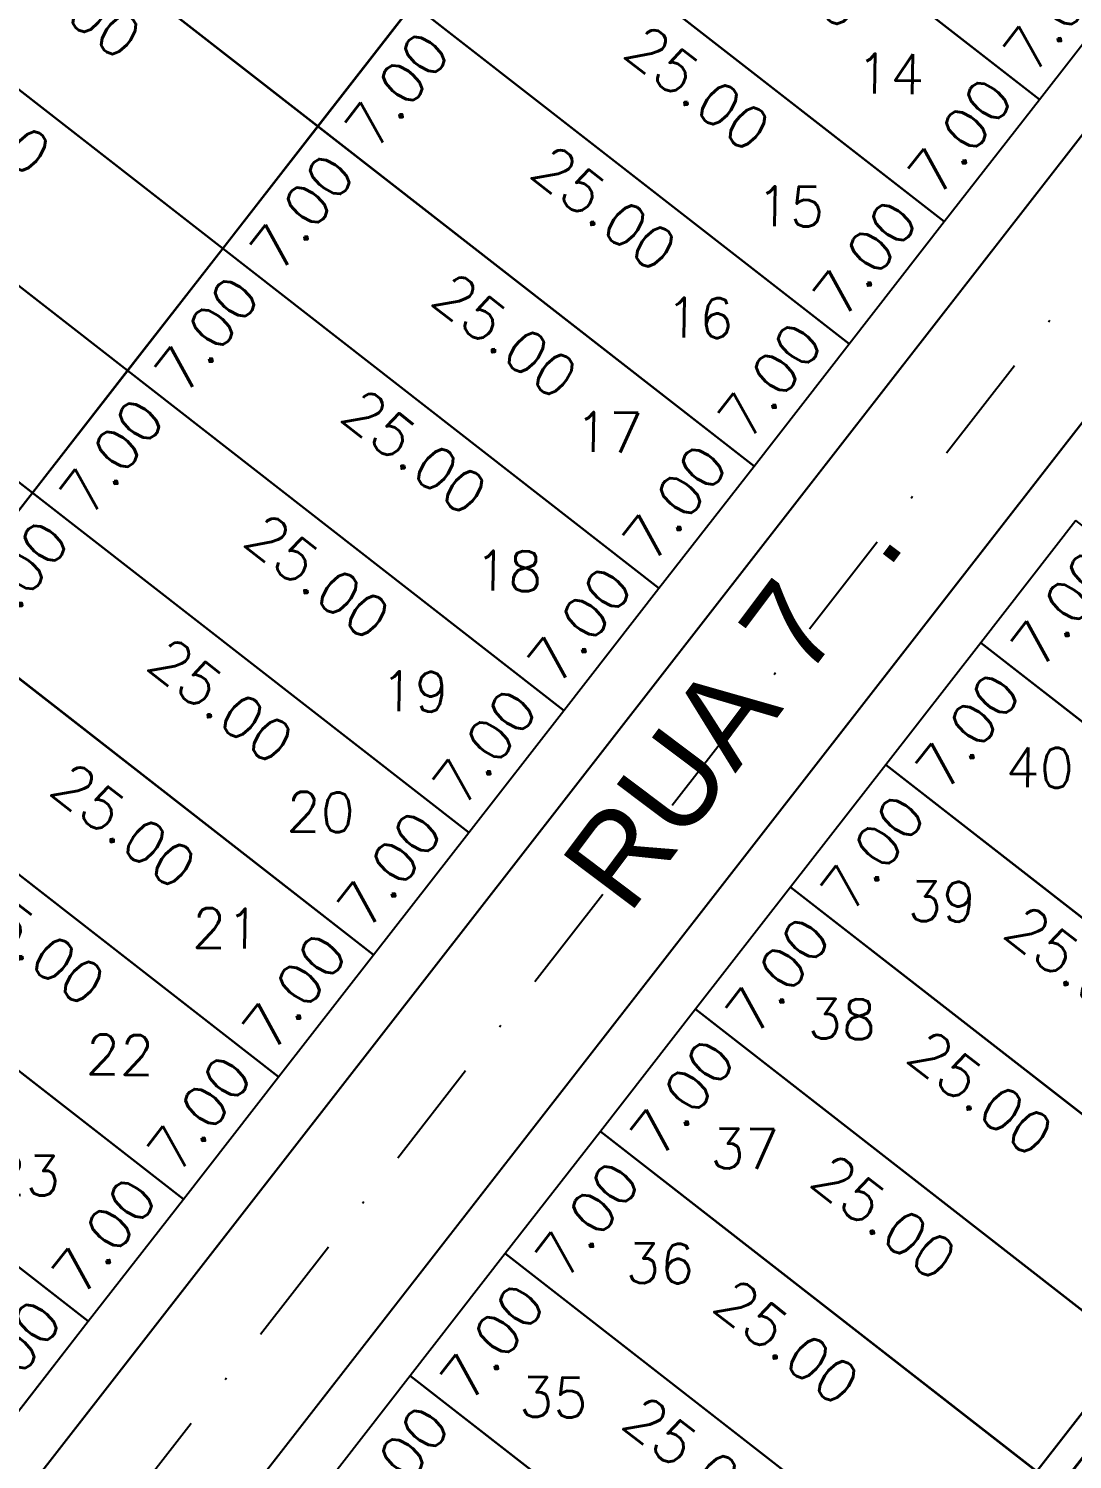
# Model space of a CAD drawing. Header units: millimetres. Extents: x -4430026 to 4783824, y 584 to 9593110.
# Drawn here: x 2604.3 to 2651.5, y 799.2 to 863.8 of the extents above; entities that cross this region are included whole.
import ezdxf
from ezdxf.enums import TextEntityAlignment as Align

# ---------------------------------------------------------------- set-up
doc = ezdxf.new("R2010")
doc.units = ezdxf.units.MM
doc.linetypes.add('CONTINUO', pattern=[0])
doc.linetypes.add('DASHDOT', pattern=[1, 0.5, -0.25, 0, -0.25])
for name, color, linetype in [('Calçada', 1, 'Continuous'), ('Cota', 8, 'Continuous'), ('EIXO DAS VIAS', 252, 'DASHDOT'), ('Lotes', 2, 'Continuous'), ('Nomes de Ruas', 3, 'Continuous'), ('Numero de lotes', 5, 'Continuous')]:
    doc.layers.add(name, color=color, linetype=linetype)
doc.styles.add('arcad1', font='romans.shx')
doc.styles.add('ARIAL', font='arial.ttf', dxfattribs={"height": 0.25})
doc.styles.add('ROMANS', font='romans.shx')
doc.dimstyles.new('BOLA100', dxfattribs={"dimscale": 0, "dimtxt": 1.9, "dimasz": 0.18, "dimexe": 0.18, "dimexo": 0.063, "dimgap": 0, "dimtad": 1, "dimzin": 4, "dimdsep": 46, "dimtxsty": 'ROMANS', "dimcen": 0.09, "dimse1": 1, "dimse2": 1, "dimsd1": 1, "dimsd2": 1, "dimclrt": 256, "dimaunit": 1, "dimadec": 4, "dimazin": 0, "dimtfac": 1.2, "dimtix": 1, "dimtmove": 2, "dimatfit": 3, "dimfxl": 1, "dimtvp": 2, "dimtolj": 1, "dimtzin": 4, "dimarcsym": 0})

# ---------------------------------------------------------------- blocks, each defined once
blk = doc.blocks.new('*D578')
at = {"layer": 'DEFPOINTS', "color": 0}
for p in [(2621.516, 802.934), (2623.829, 801.133), (2617.215, 797.411)]:
    blk.add_point(p, dxfattribs=at)
at = {"layer": 'Cota', "insert": (2620.929, 798.955), "char_height": 1.9, "attachment_point": 5, "rotation": 52.09358, "style": 'ROMANS'}
blk.add_mtext('\\A1;7.00', dxfattribs=at)
blk = doc.blocks.new('*D579')
at = {"layer": 'DEFPOINTS', "color": 0}
for p in [(2625.816, 808.457), (2628.13, 806.656), (2621.516, 802.934)]:
    blk.add_point(p, dxfattribs=at)
at = {"layer": 'Cota', "insert": (2625.23, 804.478), "char_height": 1.9, "attachment_point": 5, "rotation": 52.09358, "style": 'ROMANS'}
blk.add_mtext('\\A1;7.00', dxfattribs=at)
blk = doc.blocks.new('*D580')
at = {"layer": 'DEFPOINTS', "color": 0}
for p in [(2630.117, 813.98), (2632.43, 812.179), (2625.816, 808.457)]:
    blk.add_point(p, dxfattribs=at)
at = {"layer": 'Cota', "insert": (2629.531, 810.001), "char_height": 1.9, "attachment_point": 5, "rotation": 52.09358, "style": 'ROMANS'}
blk.add_mtext('\\A1;7.00', dxfattribs=at)
blk = doc.blocks.new('*D581')
at = {"layer": 'DEFPOINTS', "color": 0}
for p in [(2634.418, 819.503), (2636.731, 817.702), (2630.117, 813.98)]:
    blk.add_point(p, dxfattribs=at)
at = {"layer": 'Cota', "insert": (2633.831, 815.524), "char_height": 1.9, "attachment_point": 5, "rotation": 52.09358, "style": 'ROMANS'}
blk.add_mtext('\\A1;7.00', dxfattribs=at)
blk = doc.blocks.new('*D582')
at = {"layer": 'DEFPOINTS', "color": 0}
for p in [(2638.718, 825.026), (2641.032, 823.225), (2634.418, 819.503)]:
    blk.add_point(p, dxfattribs=at)
at = {"layer": 'Cota', "insert": (2638.132, 821.047), "char_height": 1.9, "attachment_point": 5, "rotation": 52.09358, "style": 'ROMANS'}
blk.add_mtext('\\A1;7.00', dxfattribs=at)
blk = doc.blocks.new('*D583')
at = {"layer": 'DEFPOINTS', "color": 0}
for p in [(2643.019, 830.549), (2645.332, 828.748), (2638.718, 825.026)]:
    blk.add_point(p, dxfattribs=at)
at = {"layer": 'Cota', "insert": (2642.432, 826.57), "char_height": 1.9, "attachment_point": 5, "rotation": 52.09358, "style": 'ROMANS'}
blk.add_mtext('\\A1;7.00', dxfattribs=at)
blk = doc.blocks.new('*D584')
at = {"layer": 'DEFPOINTS', "color": 0}
for p in [(2647.319, 836.072), (2649.633, 834.271), (2643.019, 830.549)]:
    blk.add_point(p, dxfattribs=at)
at = {"layer": 'Cota', "insert": (2646.733, 832.093), "char_height": 1.9, "attachment_point": 5, "rotation": 52.09358, "style": 'ROMANS'}
blk.add_mtext('\\A1;7.00', dxfattribs=at)
blk = doc.blocks.new('*D585')
at = {"layer": 'DEFPOINTS', "color": 0}
for p in [(2651.62, 841.596), (2653.933, 839.794), (2647.319, 836.072)]:
    blk.add_point(p, dxfattribs=at)
at = {"layer": 'Cota', "insert": (2651.034, 837.616), "char_height": 1.9, "attachment_point": 5, "rotation": 52.09358, "style": 'ROMANS'}
blk.add_mtext('\\A1;7.00', dxfattribs=at)
blk = doc.blocks.new('*D602')
at = {"layer": 'DEFPOINTS', "color": 0}
for p in [(2654.143, 804.144), (2656.64, 802.199), (2649.842, 798.621)]:
    blk.add_point(p, dxfattribs=at)
at = {"layer": 'Cota', "insert": (2653.74, 800.021), "char_height": 1.9, "attachment_point": 5, "rotation": 52.09358, "style": 'ROMANS'}
blk.add_mtext('\\A1;7.00', dxfattribs=at)
blk = doc.blocks.new('*D883')
at = {"layer": 'DEFPOINTS', "color": 0}
for p in [(2604.435, 842.849), (2606.62, 841.148), (2600.134, 837.326)]:
    blk.add_point(p, dxfattribs=at)
at = {"layer": 'Cota', "insert": (2603.72, 838.97), "char_height": 1.9, "attachment_point": 5, "rotation": 52.09358, "style": 'ROMANS'}
blk.add_mtext('\\A1;7.00', dxfattribs=at)
blk = doc.blocks.new('*D884')
at = {"layer": 'DEFPOINTS', "color": 0}
for p in [(2608.736, 848.372), (2610.921, 846.671), (2604.435, 842.849)]:
    blk.add_point(p, dxfattribs=at)
at = {"layer": 'Cota', "insert": (2608.021, 844.493), "char_height": 1.9, "attachment_point": 5, "rotation": 52.09358, "style": 'ROMANS'}
blk.add_mtext('\\A1;7.00', dxfattribs=at)
blk = doc.blocks.new('*D885')
at = {"layer": 'DEFPOINTS', "color": 0}
for p in [(2613.036, 853.896), (2615.221, 852.194), (2608.736, 848.372)]:
    blk.add_point(p, dxfattribs=at)
at = {"layer": 'Cota', "insert": (2612.321, 850.016), "char_height": 1.9, "attachment_point": 5, "rotation": 52.09358, "style": 'ROMANS'}
blk.add_mtext('\\A1;7.00', dxfattribs=at)
blk = doc.blocks.new('*D886')
at = {"layer": 'DEFPOINTS', "color": 0}
for p in [(2617.337, 859.419), (2619.522, 857.717), (2613.036, 853.896)]:
    blk.add_point(p, dxfattribs=at)
at = {"layer": 'Cota', "insert": (2616.622, 855.539), "char_height": 1.9, "attachment_point": 5, "rotation": 52.09358, "style": 'ROMANS'}
blk.add_mtext('\\A1;7.00', dxfattribs=at)
blk = doc.blocks.new('*D887')
at = {"layer": 'DEFPOINTS', "color": 0}
for p in [(2621.638, 864.942), (2623.823, 863.24), (2617.337, 859.419)]:
    blk.add_point(p, dxfattribs=at)
at = {"layer": 'Cota', "insert": (2620.923, 861.062), "char_height": 1.9, "attachment_point": 5, "rotation": 52.09358, "style": 'ROMANS'}
blk.add_mtext('\\A1;7.00', dxfattribs=at)
blk = doc.blocks.new('*D900')
at = {"layer": 'DEFPOINTS', "color": 0}
for p in [(2606.283, 805.923), (2606.958, 805.398), (2602.657, 799.874)]:
    blk.add_point(p, dxfattribs=at)
at = {"layer": 'Cota', "insert": (2603.383, 803.746), "char_height": 1.9, "attachment_point": 5, "rotation": 52.09358, "style": 'ROMANS'}
blk.add_mtext('\\A1;7.00', dxfattribs=at)
blk = doc.blocks.new('*D901')
at = {"layer": 'DEFPOINTS', "color": 0}
for p in [(2610.583, 811.447), (2611.259, 810.921), (2606.958, 805.398)]:
    blk.add_point(p, dxfattribs=at)
at = {"layer": 'Cota', "insert": (2607.683, 809.269), "char_height": 1.9, "attachment_point": 5, "rotation": 52.09358, "style": 'ROMANS'}
blk.add_mtext('\\A1;7.00', dxfattribs=at)
blk = doc.blocks.new('*D902')
at = {"layer": 'DEFPOINTS', "color": 0}
for p in [(2614.884, 816.97), (2615.559, 816.444), (2611.259, 810.921)]:
    blk.add_point(p, dxfattribs=at)
at = {"layer": 'Cota', "insert": (2611.984, 814.792), "char_height": 1.9, "attachment_point": 5, "rotation": 52.09358, "style": 'ROMANS'}
blk.add_mtext('\\A1;7.00', dxfattribs=at)
blk = doc.blocks.new('*D903')
at = {"layer": 'DEFPOINTS', "color": 0}
for p in [(2619.184, 822.493), (2619.86, 821.967), (2615.559, 816.444)]:
    blk.add_point(p, dxfattribs=at)
at = {"layer": 'Cota', "insert": (2616.285, 820.315), "char_height": 1.9, "attachment_point": 5, "rotation": 52.09358, "style": 'ROMANS'}
blk.add_mtext('\\A1;7.00', dxfattribs=at)
blk = doc.blocks.new('*D904')
at = {"layer": 'DEFPOINTS', "color": 0}
for p in [(2623.485, 828.016), (2624.16, 827.49), (2619.86, 821.967)]:
    blk.add_point(p, dxfattribs=at)
at = {"layer": 'Cota', "insert": (2620.585, 825.838), "char_height": 1.9, "attachment_point": 5, "rotation": 52.09358, "style": 'ROMANS'}
blk.add_mtext('\\A1;7.00', dxfattribs=at)
blk = doc.blocks.new('*D905')
at = {"layer": 'DEFPOINTS', "color": 0}
for p in [(2627.786, 833.539), (2628.461, 833.013), (2624.16, 827.49)]:
    blk.add_point(p, dxfattribs=at)
at = {"layer": 'Cota', "insert": (2624.886, 831.361), "char_height": 1.9, "attachment_point": 5, "rotation": 52.09358, "style": 'ROMANS'}
blk.add_mtext('\\A1;7.00', dxfattribs=at)
blk = doc.blocks.new('*D906')
at = {"layer": 'DEFPOINTS', "color": 0}
for p in [(2632.086, 839.062), (2632.762, 838.536), (2628.461, 833.013)]:
    blk.add_point(p, dxfattribs=at)
at = {"layer": 'Cota', "insert": (2629.186, 836.884), "char_height": 1.9, "attachment_point": 5, "rotation": 52.09358, "style": 'ROMANS'}
blk.add_mtext('\\A1;7.00', dxfattribs=at)
blk = doc.blocks.new('*D907')
at = {"layer": 'DEFPOINTS', "color": 0}
for p in [(2636.387, 844.585), (2637.062, 844.059), (2632.762, 838.536)]:
    blk.add_point(p, dxfattribs=at)
at = {"layer": 'Cota', "insert": (2633.487, 842.407), "char_height": 1.9, "attachment_point": 5, "rotation": 52.09358, "style": 'ROMANS'}
blk.add_mtext('\\A1;7.00', dxfattribs=at)
blk = doc.blocks.new('*D908')
at = {"layer": 'DEFPOINTS', "color": 0}
for p in [(2640.688, 850.108), (2641.363, 849.582), (2637.062, 844.059)]:
    blk.add_point(p, dxfattribs=at)
at = {"layer": 'Cota', "insert": (2637.788, 847.93), "char_height": 1.9, "attachment_point": 5, "rotation": 52.09358, "style": 'ROMANS'}
blk.add_mtext('\\A1;7.00', dxfattribs=at)
blk = doc.blocks.new('*D909')
at = {"layer": 'DEFPOINTS', "color": 0}
for p in [(2644.988, 855.631), (2645.664, 855.106), (2641.363, 849.582)]:
    blk.add_point(p, dxfattribs=at)
at = {"layer": 'Cota', "insert": (2642.088, 853.454), "char_height": 1.9, "attachment_point": 5, "rotation": 52.09358, "style": 'ROMANS'}
blk.add_mtext('\\A1;7.00', dxfattribs=at)
blk = doc.blocks.new('*D910')
at = {"layer": 'DEFPOINTS', "color": 0}
for p in [(2649.289, 861.155), (2649.964, 860.629), (2645.664, 855.106)]:
    blk.add_point(p, dxfattribs=at)
at = {"layer": 'Cota', "insert": (2646.389, 858.977), "char_height": 1.9, "attachment_point": 5, "rotation": 52.09358, "style": 'ROMANS'}
blk.add_mtext('\\A1;7.00', dxfattribs=at)
blk = doc.blocks.new('*D911')
at = {"layer": 'DEFPOINTS', "color": 0}
for p in [(2653.589, 866.678), (2654.265, 866.152), (2649.964, 860.629)]:
    blk.add_point(p, dxfattribs=at)
at = {"layer": 'Cota', "insert": (2650.69, 864.5), "char_height": 1.9, "attachment_point": 5, "rotation": 52.09358, "style": 'ROMANS'}
blk.add_mtext('\\A1;7.00', dxfattribs=at)
blk = doc.blocks.new('*D3738')
at = {"layer": 'DEFPOINTS', "color": 0}
for p in [(2587.233, 820.757), (2606.958, 805.398), (2604.935, 802.799)]:
    blk.add_point(p, dxfattribs=at)
at = {"layer": 'Cota', "insert": (2595.656, 811.228), "char_height": 1.9, "attachment_point": 5, "rotation": 322.09358, "style": 'ROMANS'}
blk.add_mtext('\\A1;25.00', dxfattribs=at)
blk = doc.blocks.new('*D3744')
at = {"layer": 'DEFPOINTS', "color": 0}
for p in [(2591.533, 826.28), (2611.259, 810.921), (2609.604, 808.796)]:
    blk.add_point(p, dxfattribs=at)
at = {"layer": 'Cota', "insert": (2600.325, 817.225), "char_height": 1.9, "attachment_point": 5, "rotation": 322.09358, "style": 'ROMANS'}
blk.add_mtext('\\A1;25.00', dxfattribs=at)
blk = doc.blocks.new('*D3745')
at = {"layer": 'DEFPOINTS', "color": 0}
for p in [(2621.516, 802.934), (2641.241, 787.575), (2639.587, 785.45)]:
    blk.add_point(p, dxfattribs=at)
at = {"layer": 'Cota', "insert": (2630.308, 793.879), "char_height": 1.9, "attachment_point": 5, "rotation": 322.09358, "style": 'ROMANS'}
blk.add_mtext('\\A1;25.00', dxfattribs=at)
blk = doc.blocks.new('*D3750')
at = {"layer": 'DEFPOINTS', "color": 0}
for p in [(2595.834, 831.803), (2615.559, 816.444), (2613.724, 814.087)]:
    blk.add_point(p, dxfattribs=at)
at = {"layer": 'Cota', "insert": (2604.445, 822.517), "char_height": 1.9, "attachment_point": 5, "rotation": 322.09358, "style": 'ROMANS'}
blk.add_mtext('\\A1;25.00', dxfattribs=at)
blk = doc.blocks.new('*D3751')
at = {"layer": 'DEFPOINTS', "color": 0}
for p in [(2625.816, 808.457), (2645.542, 793.098), (2643.707, 790.741)]:
    blk.add_point(p, dxfattribs=at)
at = {"layer": 'Cota', "insert": (2634.428, 799.171), "char_height": 1.9, "attachment_point": 5, "rotation": 322.09358, "style": 'ROMANS'}
blk.add_mtext('\\A1;25.00', dxfattribs=at)
blk = doc.blocks.new('*D3756')
at = {"layer": 'DEFPOINTS', "color": 0}
for p in [(2600.134, 837.326), (2619.86, 821.967), (2617.845, 819.379)]:
    blk.add_point(p, dxfattribs=at)
at = {"layer": 'Cota', "insert": (2608.566, 827.808), "char_height": 1.9, "attachment_point": 5, "rotation": 322.09358, "style": 'ROMANS'}
blk.add_mtext('\\A1;25.00', dxfattribs=at)
blk = doc.blocks.new('*D3757')
at = {"layer": 'DEFPOINTS', "color": 0}
for p in [(2630.117, 813.98), (2649.842, 798.621), (2647.827, 796.033)]:
    blk.add_point(p, dxfattribs=at)
at = {"layer": 'Cota', "insert": (2638.548, 804.462), "char_height": 1.9, "attachment_point": 5, "rotation": 322.09358, "style": 'ROMANS'}
blk.add_mtext('\\A1;25.00', dxfattribs=at)
blk = doc.blocks.new('*D3761')
at = {"layer": 'DEFPOINTS', "color": 0}
for p in [(2584.71, 858.209), (2604.435, 842.849), (2602.514, 840.382)]:
    blk.add_point(p, dxfattribs=at)
at = {"layer": 'Cota', "insert": (2593.235, 848.812), "char_height": 1.9, "attachment_point": 5, "rotation": 322.09358, "style": 'ROMANS'}
blk.add_mtext('\\A1;25.00', dxfattribs=at)
blk = doc.blocks.new('*D3762')
at = {"layer": 'DEFPOINTS', "color": 0}
for p in [(2604.435, 842.849), (2624.16, 827.49), (2622.239, 825.023)]:
    blk.add_point(p, dxfattribs=at)
at = {"layer": 'Cota', "insert": (2612.96, 833.452), "char_height": 1.9, "attachment_point": 5, "rotation": 322.09358, "style": 'ROMANS'}
blk.add_mtext('\\A1;25.00', dxfattribs=at)
blk = doc.blocks.new('*D3763')
at = {"layer": 'DEFPOINTS', "color": 0}
for p in [(2634.418, 819.503), (2654.143, 804.144), (2652.222, 801.677)]:
    blk.add_point(p, dxfattribs=at)
at = {"layer": 'Cota', "insert": (2642.943, 810.106), "char_height": 1.9, "attachment_point": 5, "rotation": 322.09358, "style": 'ROMANS'}
blk.add_mtext('\\A1;25.00', dxfattribs=at)
blk = doc.blocks.new('*D3770')
at = {"layer": 'DEFPOINTS', "color": 0}
for p in [(2589.01, 863.732), (2608.736, 848.372), (2606.882, 845.992)]:
    blk.add_point(p, dxfattribs=at)
at = {"layer": 'Cota', "insert": (2597.603, 854.421), "char_height": 1.9, "attachment_point": 5, "rotation": 322.09358, "style": 'ROMANS'}
blk.add_mtext('\\A1;25.00', dxfattribs=at)
blk = doc.blocks.new('*D3771')
at = {"layer": 'DEFPOINTS', "color": 0}
for p in [(2608.736, 848.372), (2628.461, 833.013), (2626.607, 830.633)]:
    blk.add_point(p, dxfattribs=at)
at = {"layer": 'Cota', "insert": (2617.328, 839.062), "char_height": 1.9, "attachment_point": 5, "rotation": 322.09358, "style": 'ROMANS'}
blk.add_mtext('\\A1;25.00', dxfattribs=at)
blk = doc.blocks.new('*D3772')
at = {"layer": 'DEFPOINTS', "color": 0}
for p in [(2638.718, 825.026), (2658.444, 809.667), (2656.59, 807.286)]:
    blk.add_point(p, dxfattribs=at)
at = {"layer": 'Cota', "insert": (2647.311, 815.716), "char_height": 1.9, "attachment_point": 5, "rotation": 322.09358, "style": 'ROMANS'}
blk.add_mtext('\\A1;25.00', dxfattribs=at)
blk = doc.blocks.new('*D3777')
at = {"layer": 'DEFPOINTS', "color": 0}
for p in [(2593.311, 869.255), (2613.036, 853.896), (2611.268, 851.624)]:
    blk.add_point(p, dxfattribs=at)
at = {"layer": 'Cota', "insert": (2601.989, 860.054), "char_height": 1.9, "attachment_point": 5, "rotation": 322.09358, "style": 'ROMANS'}
blk.add_mtext('\\A1;25.00', dxfattribs=at)
blk = doc.blocks.new('*D3778')
at = {"layer": 'DEFPOINTS', "color": 0}
for p in [(2613.036, 853.896), (2632.762, 838.536), (2630.993, 836.265)]:
    blk.add_point(p, dxfattribs=at)
at = {"layer": 'Cota', "insert": (2621.714, 844.694), "char_height": 1.9, "attachment_point": 5, "rotation": 322.09358, "style": 'ROMANS'}
blk.add_mtext('\\A1;25.00', dxfattribs=at)
blk = doc.blocks.new('*D3779')
at = {"layer": 'DEFPOINTS', "color": 0}
for p in [(2643.019, 830.549), (2662.744, 815.19), (2660.976, 812.919)]:
    blk.add_point(p, dxfattribs=at)
at = {"layer": 'Cota', "insert": (2651.697, 821.348), "char_height": 1.9, "attachment_point": 5, "rotation": 322.09358, "style": 'ROMANS'}
blk.add_mtext('\\A1;25.00', dxfattribs=at)
blk = doc.blocks.new('*D3787')
at = {"layer": 'DEFPOINTS', "color": 0}
for p in [(2597.612, 874.778), (2617.337, 859.419), (2615.361, 856.881)]:
    blk.add_point(p, dxfattribs=at)
at = {"layer": 'Cota', "insert": (2606.082, 865.311), "char_height": 1.9, "attachment_point": 5, "rotation": 322.09358, "style": 'ROMANS'}
blk.add_mtext('\\A1;25.00', dxfattribs=at)
blk = doc.blocks.new('*D3788')
at = {"layer": 'DEFPOINTS', "color": 0}
for p in [(2617.337, 859.419), (2637.062, 844.059), (2635.087, 841.522)]:
    blk.add_point(p, dxfattribs=at)
at = {"layer": 'Cota', "insert": (2625.808, 849.951), "char_height": 1.9, "attachment_point": 5, "rotation": 322.09358, "style": 'ROMANS'}
blk.add_mtext('\\A1;25.00', dxfattribs=at)
blk = doc.blocks.new('*D3789')
at = {"layer": 'DEFPOINTS', "color": 0}
for p in [(2647.319, 836.072), (2667.045, 820.713), (2665.069, 818.176)]:
    blk.add_point(p, dxfattribs=at)
at = {"layer": 'Cota', "insert": (2655.79, 826.605), "char_height": 1.9, "attachment_point": 5, "rotation": 322.09358, "style": 'ROMANS'}
blk.add_mtext('\\A1;25.00', dxfattribs=at)
blk = doc.blocks.new('*D3795')
at = {"layer": 'DEFPOINTS', "color": 0}
for p in [(2601.912, 880.301), (2621.638, 864.942), (2619.845, 862.639)]:
    blk.add_point(p, dxfattribs=at)
at = {"layer": 'Cota', "insert": (2610.566, 871.068), "char_height": 1.9, "attachment_point": 5, "rotation": 322.09358, "style": 'ROMANS'}
blk.add_mtext('\\A1;25.00', dxfattribs=at)
blk = doc.blocks.new('*D3796')
at = {"layer": 'DEFPOINTS', "color": 0}
for p in [(2621.638, 864.942), (2641.363, 849.582), (2639.57, 847.28)]:
    blk.add_point(p, dxfattribs=at)
at = {"layer": 'Cota', "insert": (2630.291, 855.709), "char_height": 1.9, "attachment_point": 5, "rotation": 322.09358, "style": 'ROMANS'}
blk.add_mtext('\\A1;25.00', dxfattribs=at)
blk = doc.blocks.new('*D3817')
at = {"layer": 'DEFPOINTS', "color": 0}
for p in [(2625.938, 870.465), (2645.664, 855.106), (2643.794, 852.704)]:
    blk.add_point(p, dxfattribs=at)
at = {"layer": 'Cota', "insert": (2634.515, 861.134), "char_height": 1.9, "attachment_point": 5, "rotation": 322.09358, "style": 'ROMANS'}
blk.add_mtext('\\A1;25.00', dxfattribs=at)
blk = doc.blocks.new('*D3825')
at = {"layer": 'DEFPOINTS', "color": 0}
for p in [(2630.239, 875.988), (2649.964, 860.629), (2648.108, 858.245)]:
    blk.add_point(p, dxfattribs=at)
at = {"layer": 'Cota', "insert": (2638.829, 866.674), "char_height": 1.9, "attachment_point": 5, "rotation": 322.09358, "style": 'ROMANS'}
blk.add_mtext('\\A1;25.00', dxfattribs=at)
blk = doc.blocks.new('*D3833')
at = {"layer": 'DEFPOINTS', "color": 0}
for p in [(2634.539, 881.511), (2654.265, 866.152), (2652.334, 863.672)]:
    blk.add_point(p, dxfattribs=at)
at = {"layer": 'Cota', "insert": (2643.055, 872.101), "char_height": 1.9, "attachment_point": 5, "rotation": 322.09358, "style": 'ROMANS'}
blk.add_mtext('\\A1;25.00', dxfattribs=at)

msp = doc.modelspace()

# ---------------------------------------------------------------- linework, layer by layer
at = {"layer": 'Calçada', "lineweight": -3}
for p, q in [((2565.018, 747.466), (2700.779, 921.819)), ((2565.018, 747.466), (2700.779, 921.819)), ((2707.091, 916.904), (2580.549, 754.392)), ((2707.091, 916.904), (2580.549, 754.392))]:
    msp.add_line(p, q, dxfattribs=at)
for points in [[(2699.732, 930.24), (2665.804, 956.658, 0.414214), (2657.384, 955.61), (2505.019, 759.934, 0.414214), (2506.067, 751.514), (2511.577, 747.224, 0.162331), (2515.155, 745.959), (2560.176, 745.153, 0.236013), (2565.018, 747.466), (2700.779, 921.819, 0.414214)], [(2699.732, 930.24), (2665.804, 956.658, 0.414214), (2657.384, 955.61), (2505.019, 759.934, 0.414214), (2506.067, 751.514), (2511.577, 747.224, 0.162331), (2515.155, 745.959), (2560.176, 745.153, 0.236013), (2565.018, 747.466), (2700.779, 921.819, 0.414214)], [(2750.487, 883.114, 0.414214), (2749.439, 891.534), (2715.512, 917.952, 0.414214), (2707.091, 916.904), (2580.549, 754.392, 0.618106), (2585.176, 744.706), (2638.926, 743.745, 0.236013), (2643.767, 746.058)], [(2750.487, 883.114, 0.414214), (2749.439, 891.534), (2715.512, 917.952, 0.414214), (2707.091, 916.904), (2580.549, 754.392, 0.618106), (2585.176, 744.706), (2638.926, 743.745, 0.236013), (2643.767, 746.058)]]:
    msp.add_lwpolyline(points, format="xyb", close=True, dxfattribs=at)
at = {"layer": 'EIXO DAS VIAS', "ltscale": 10}
msp.add_line((2565.103, 741.065, 103.708), (2710.079, 927.252, 103.708), dxfattribs=at)
at = {"layer": 'Lotes', "lineweight": -3}
for p, q in [((2530.72, 748.181), (2677.546, 936.742)), ((2609.47, 746.772), (2727.253, 898.037)), ((2649.964, 860.629), (2610.513, 891.347)), ((2645.664, 855.106), (2606.213, 885.824)), ((2641.363, 849.582), (2601.912, 880.301)), ((2637.062, 844.059), (2597.612, 874.778)), ((2632.762, 838.536), (2593.311, 869.255)), ((2628.461, 833.013), (2589.01, 863.732)), ((2624.16, 827.49), (2584.71, 858.209)), ((2619.86, 821.967), (2580.409, 852.686)), ((2615.559, 816.444), (2576.108, 847.162)), ((2611.259, 810.921), (2571.808, 841.639)), ((2606.958, 805.398), (2567.507, 836.116)), ((2686.77, 805.354), (2647.319, 836.072)), ((2682.47, 799.831), (2643.019, 830.549)), ((2678.169, 794.308), (2638.718, 825.026)), ((2673.868, 788.784), (2634.418, 819.503)), ((2669.568, 783.261), (2630.117, 813.98)), ((2665.267, 777.738), (2625.816, 808.457)), ((2660.967, 772.215), (2621.516, 802.934))]:
    msp.add_line(p, q, dxfattribs=at)
at = {"layer": 'Lotes', "linetype": 'CONTINUO', "lineweight": -3}
for p, q in [((2630.239, 875.988), (2649.964, 860.629)), ((2649.964, 860.629), (2630.239, 875.988)), ((2617.337, 859.419), (2597.612, 874.778)), ((2597.612, 874.778), (2617.337, 859.419)), ((2625.938, 870.465), (2645.664, 855.106)), ((2645.664, 855.106), (2625.938, 870.465)), ((2613.036, 853.896), (2593.311, 869.255)), ((2593.311, 869.255), (2613.036, 853.896)), ((2649.964, 860.629), (2654.265, 866.152)), ((2621.638, 864.942), (2617.337, 859.419)), ((2617.337, 859.419), (2621.638, 864.942)), ((2621.638, 864.942), (2641.363, 849.582)), ((2641.363, 849.582), (2621.638, 864.942)), ((2608.736, 848.372), (2589.01, 863.732)), ((2589.01, 863.732), (2608.736, 848.372)), ((2645.664, 855.106), (2649.964, 860.629)), ((2617.337, 859.419), (2613.036, 853.896)), ((2613.036, 853.896), (2617.337, 859.419)), ((2617.337, 859.419), (2637.062, 844.059)), ((2637.062, 844.059), (2617.337, 859.419)), ((2604.435, 842.849), (2584.71, 858.209)), ((2584.71, 858.209), (2604.435, 842.849)), ((2641.363, 849.582), (2645.664, 855.106)), ((2613.036, 853.896), (2608.736, 848.372)), ((2608.736, 848.372), (2613.036, 853.896)), ((2613.036, 853.896), (2632.762, 838.536)), ((2632.762, 838.536), (2613.036, 853.896)), ((2637.062, 844.059), (2641.363, 849.582)), ((2608.736, 848.372), (2604.435, 842.849)), ((2604.435, 842.849), (2608.736, 848.372)), ((2608.736, 848.372), (2628.461, 833.013)), ((2628.461, 833.013), (2608.736, 848.372)), ((2632.762, 838.536), (2637.062, 844.059)), ((2604.435, 842.849), (2600.134, 837.326)), ((2600.134, 837.326), (2604.435, 842.849)), ((2604.435, 842.849), (2624.16, 827.49)), ((2624.16, 827.49), (2604.435, 842.849)), ((2651.62, 841.596), (2647.319, 836.072)), ((2628.461, 833.013), (2632.762, 838.536)), ((2600.134, 837.326), (2619.86, 821.967)), ((2619.86, 821.967), (2600.134, 837.326)), ((2647.319, 836.072), (2643.019, 830.549)), ((2647.319, 836.072), (2667.045, 820.713)), ((2667.045, 820.713), (2647.319, 836.072)), ((2624.16, 827.49), (2628.461, 833.013)), ((2595.834, 831.803), (2615.559, 816.444)), ((2615.559, 816.444), (2595.834, 831.803)), ((2643.019, 830.549), (2638.718, 825.026)), ((2643.019, 830.549), (2662.744, 815.19)), ((2662.744, 815.19), (2643.019, 830.549)), ((2619.86, 821.967), (2624.16, 827.49)), ((2591.533, 826.28), (2611.259, 810.921)), ((2611.259, 810.921), (2591.533, 826.28)), ((2638.718, 825.026), (2634.418, 819.503)), ((2638.718, 825.026), (2658.444, 809.667)), ((2658.444, 809.667), (2638.718, 825.026)), ((2615.559, 816.444), (2619.86, 821.967)), ((2587.233, 820.757), (2606.958, 805.398)), ((2606.958, 805.398), (2587.233, 820.757)), ((2634.418, 819.503), (2630.117, 813.98)), ((2634.418, 819.503), (2654.143, 804.144)), ((2654.143, 804.144), (2634.418, 819.503)), ((2611.259, 810.921), (2615.559, 816.444)), ((2630.117, 813.98), (2625.816, 808.457)), ((2630.117, 813.98), (2649.842, 798.621)), ((2649.842, 798.621), (2630.117, 813.98)), ((2606.958, 805.398), (2611.259, 810.921)), ((2625.816, 808.457), (2621.516, 802.934)), ((2625.816, 808.457), (2645.542, 793.098)), ((2645.542, 793.098), (2625.816, 808.457)), ((2602.657, 799.874), (2606.958, 805.398)), ((2654.143, 804.144), (2649.842, 798.621)), ((2649.842, 798.621), (2654.143, 804.144)), ((2621.516, 802.934), (2617.215, 797.411)), ((2621.516, 802.934), (2641.241, 787.575)), ((2641.241, 787.575), (2621.516, 802.934))]:
    msp.add_line(p, q, dxfattribs=at)
at = {"layer": 'Lotes'}
for points in [[(2634.539, 881.511), (2630.239, 875.988), (2649.964, 860.629), (2654.265, 866.152)], [(2601.912, 880.301), (2597.612, 874.778), (2617.337, 859.419), (2621.638, 864.942)], [(2630.239, 875.988), (2625.938, 870.465), (2645.664, 855.106), (2649.964, 860.629)], [(2597.612, 874.778), (2593.311, 869.255), (2613.036, 853.896), (2617.337, 859.419)], [(2625.938, 870.465), (2621.638, 864.942), (2641.363, 849.582), (2645.664, 855.106)], [(2593.311, 869.255), (2589.01, 863.732), (2608.736, 848.372), (2613.036, 853.896)], [(2621.638, 864.942), (2617.337, 859.419), (2637.062, 844.059), (2641.363, 849.582)], [(2589.01, 863.732), (2584.71, 858.209), (2604.435, 842.849), (2608.736, 848.372)], [(2617.337, 859.419), (2613.036, 853.896), (2632.762, 838.536), (2637.062, 844.059)], [(2584.71, 858.209), (2580.409, 852.686), (2600.134, 837.326), (2604.435, 842.849)], [(2613.036, 853.896), (2608.736, 848.372), (2628.461, 833.013), (2632.762, 838.536)], [(2608.736, 848.372), (2604.435, 842.849), (2624.16, 827.49), (2628.461, 833.013)], [(2604.435, 842.849), (2600.134, 837.326), (2619.86, 821.967), (2624.16, 827.49)], [(2651.62, 841.596), (2647.319, 836.072), (2667.045, 820.713), (2671.345, 826.236)], [(2600.134, 837.326), (2595.834, 831.803), (2615.559, 816.444), (2619.86, 821.967)], [(2647.319, 836.072), (2643.019, 830.549), (2662.744, 815.19), (2667.045, 820.713)], [(2595.834, 831.803), (2591.533, 826.28), (2611.259, 810.921), (2615.559, 816.444)], [(2643.019, 830.549), (2638.718, 825.026), (2658.444, 809.667), (2662.744, 815.19)], [(2591.533, 826.28), (2587.233, 820.757), (2606.958, 805.398), (2611.259, 810.921)], [(2638.718, 825.026), (2634.418, 819.503), (2654.143, 804.144), (2658.444, 809.667)], [(2587.233, 820.757), (2582.932, 815.234), (2602.657, 799.874), (2606.958, 805.398)], [(2634.418, 819.503), (2630.117, 813.98), (2649.842, 798.621), (2654.143, 804.144)], [(2630.117, 813.98), (2625.816, 808.457), (2645.542, 793.098), (2649.842, 798.621)], [(2625.816, 808.457), (2621.516, 802.934), (2641.241, 787.575), (2645.542, 793.098)], [(2654.143, 804.144), (2649.842, 798.621), (2669.568, 783.261), (2673.868, 788.784)], [(2621.516, 802.934), (2617.215, 797.411), (2636.941, 782.051), (2641.241, 787.575)]]:
    msp.add_lwpolyline(points, close=True, dxfattribs=at)

# ---------------------------------------------------------------- texts
at = {"layer": 'Nomes de Ruas', "extrusion": (-0.066244, -0.055846, 0.996239), "style": 'ARIAL'}
msp.add_text('RUA 7  .', height=4, rotation=102.96746, dxfattribs=at).set_placement((1061.969, 2543.461, -215.652), align=Align.MIDDLE_CENTER)
at = {"layer": 'Numero de lotes', "style": 'arcad1'}
for s, p in [('14', (2643.224, 861.791, 103.708)), ('15', (2638.693, 855.796, 103.708)), ('16', (2634.593, 850.76, 103.708)), ('17', (2630.491, 845.586, 103.708)), ('18', (2625.955, 839.315, 103.708)), ('19', (2621.71, 833.867, 103.708)), ('40', (2649.98, 830.429, 103.708)), ('20', (2617.465, 828.419, 103.708)), ('39', (2645.564, 824.375, 103.708)), ('21', (2613.195, 823.16, 103.708)), ('38', (2641.041, 819.065, 103.708)), ('22', (2608.392, 817.446, 103.708)), ('37', (2636.646, 813.2, 103.708)), ('23', (2604.147, 811.999, 103.708)), ('36', (2632.817, 808.016, 103.708)), ('35', (2627.994, 801.963, 103.708))]:
    msp.add_text(s, height=1.8, rotation=358.97539, dxfattribs=at).set_placement(p, align=Align.MIDDLE_CENTER)

# ---------------------------------------------------------------- dimensions: what is measured, and where the dimension line sits
at = {"layer": 'Cota'}
for base, p1, p2, angle, picture, middle in [((2652.334, 863.672), (2634.539, 881.511), (2654.265, 866.152), 142.09358, '*D3833', (2643.055, 872.101)), ((2619.845, 862.639), (2601.912, 880.301), (2621.638, 864.942), 142.09358, '*D3795', (2610.566, 871.068)), ((2648.108, 858.245), (2630.239, 875.988), (2649.964, 860.629), 142.09358, '*D3825', (2638.829, 866.674)), ((2615.361, 856.881), (2597.612, 874.778), (2617.337, 859.419), 142.09358, '*D3787', (2606.082, 865.311)), ((2643.794, 852.704), (2625.938, 870.465), (2645.664, 855.106), 142.09358, '*D3817', (2634.515, 861.134)), ((2611.268, 851.624), (2593.311, 869.255), (2613.036, 853.896), 142.09358, '*D3777', (2601.989, 860.054)), ((2653.589, 866.678), (2649.964, 860.629), (2654.265, 866.152), 232.09358, '*D911', (2650.69, 864.5)), ((2623.823, 863.24), (2617.337, 859.419), (2621.638, 864.942), 232.09358, '*D887', (2620.923, 861.062)), ((2639.57, 847.28), (2621.638, 864.942), (2641.363, 849.582), 142.09358, '*D3796', (2630.291, 855.709)), ((2606.882, 845.992), (2589.01, 863.732), (2608.736, 848.372), 142.09358, '*D3770', (2597.603, 854.421)), ((2649.289, 861.155), (2645.664, 855.106), (2649.964, 860.629), 232.09358, '*D910', (2646.389, 858.977)), ((2619.522, 857.717), (2613.036, 853.896), (2617.337, 859.419), 232.09358, '*D886', (2616.622, 855.539)), ((2635.087, 841.522), (2617.337, 859.419), (2637.062, 844.059), 142.09358, '*D3788', (2625.808, 849.951)), ((2602.514, 840.382), (2584.71, 858.209), (2604.435, 842.849), 142.09358, '*D3761', (2593.235, 848.812)), ((2644.988, 855.631), (2641.363, 849.582), (2645.664, 855.106), 232.09358, '*D909', (2642.088, 853.454)), ((2615.221, 852.194), (2608.736, 848.372), (2613.036, 853.896), 232.09358, '*D885', (2612.321, 850.016)), ((2630.993, 836.265), (2613.036, 853.896), (2632.762, 838.536), 142.09358, '*D3778', (2621.714, 844.694)), ((2640.688, 850.108), (2637.062, 844.059), (2641.363, 849.582), 232.09358, '*D908', (2637.788, 847.93)), ((2610.921, 846.671), (2604.435, 842.849), (2608.736, 848.372), 232.09358, '*D884', (2608.021, 844.493)), ((2626.607, 830.633), (2608.736, 848.372), (2628.461, 833.013), 142.09358, '*D3771', (2617.328, 839.062)), ((2636.387, 844.585), (2632.762, 838.536), (2637.062, 844.059), 232.09358, '*D907', (2633.487, 842.407)), ((2606.62, 841.148), (2600.134, 837.326), (2604.435, 842.849), 232.09358, '*D883', (2603.72, 838.97)), ((2622.239, 825.023), (2604.435, 842.849), (2624.16, 827.49), 142.09358, '*D3762', (2612.96, 833.452)), ((2653.933, 839.794), (2647.319, 836.072), (2651.62, 841.596), 232.09358, '*D585', (2651.034, 837.616)), ((2632.086, 839.062), (2628.461, 833.013), (2632.762, 838.536), 232.09358, '*D906', (2629.186, 836.884)), ((2617.845, 819.379), (2600.134, 837.326), (2619.86, 821.967), 142.09358, '*D3756', (2608.566, 827.808)), ((2649.633, 834.271), (2643.019, 830.549), (2647.319, 836.072), 232.09358, '*D584', (2646.733, 832.093)), ((2665.069, 818.176), (2647.319, 836.072), (2667.045, 820.713), 142.09358, '*D3789', (2655.79, 826.605)), ((2627.786, 833.539), (2624.16, 827.49), (2628.461, 833.013), 232.09358, '*D905', (2624.886, 831.361)), ((2613.724, 814.087), (2595.834, 831.803), (2615.559, 816.444), 142.09358, '*D3750', (2604.445, 822.517)), ((2645.332, 828.748), (2638.718, 825.026), (2643.019, 830.549), 232.09358, '*D583', (2642.432, 826.57)), ((2660.976, 812.919), (2643.019, 830.549), (2662.744, 815.19), 142.09358, '*D3779', (2651.697, 821.348)), ((2623.485, 828.016), (2619.86, 821.967), (2624.16, 827.49), 232.09358, '*D904', (2620.585, 825.838)), ((2609.604, 808.796), (2591.533, 826.28), (2611.259, 810.921), 142.09358, '*D3744', (2600.325, 817.225)), ((2641.032, 823.225), (2634.418, 819.503), (2638.718, 825.026), 232.09358, '*D582', (2638.132, 821.047)), ((2656.59, 807.286), (2638.718, 825.026), (2658.444, 809.667), 142.09358, '*D3772', (2647.311, 815.716)), ((2619.184, 822.493), (2615.559, 816.444), (2619.86, 821.967), 232.09358, '*D903', (2616.285, 820.315)), ((2604.935, 802.799), (2587.233, 820.757), (2606.958, 805.398), 142.09358, '*D3738', (2595.656, 811.228)), ((2636.731, 817.702), (2630.117, 813.98), (2634.418, 819.503), 232.09358, '*D581', (2633.831, 815.524)), ((2652.222, 801.677), (2634.418, 819.503), (2654.143, 804.144), 142.09358, '*D3763', (2642.943, 810.106)), ((2614.884, 816.97), (2611.259, 810.921), (2615.559, 816.444), 232.09358, '*D902', (2611.984, 814.792)), ((2632.43, 812.179), (2625.816, 808.457), (2630.117, 813.98), 232.09358, '*D580', (2629.531, 810.001)), ((2647.827, 796.033), (2630.117, 813.98), (2649.842, 798.621), 142.09358, '*D3757', (2638.548, 804.462)), ((2610.583, 811.447), (2606.958, 805.398), (2611.259, 810.921), 232.09358, '*D901', (2607.683, 809.269)), ((2628.13, 806.656), (2621.516, 802.934), (2625.816, 808.457), 232.09358, '*D579', (2625.23, 804.478)), ((2643.707, 790.741), (2625.816, 808.457), (2645.542, 793.098), 142.09358, '*D3751', (2634.428, 799.171)), ((2606.283, 805.923), (2602.657, 799.874), (2606.958, 805.398), 232.09358, '*D900', (2603.383, 803.746)), ((2656.64, 802.199), (2649.842, 798.621), (2654.143, 804.144), 232.09358, '*D602', (2653.74, 800.021)), ((2623.829, 801.133), (2617.215, 797.411), (2621.516, 802.934), 232.09358, '*D578', (2620.929, 798.955)), ((2639.587, 785.45), (2621.516, 802.934), (2641.241, 787.575), 142.09358, '*D3745', (2630.308, 793.879))]:
    dim = msp.add_linear_dim(base=base, p1=p1, p2=p2, angle=angle, dimstyle='BOLA100', override={"dimscale": 1}, dxfattribs=at)
    dim.commit()
    dim.dimension.update_dxf_attribs({"geometry": picture, "text_midpoint": middle})

doc.saveas('drawing.dxf')
